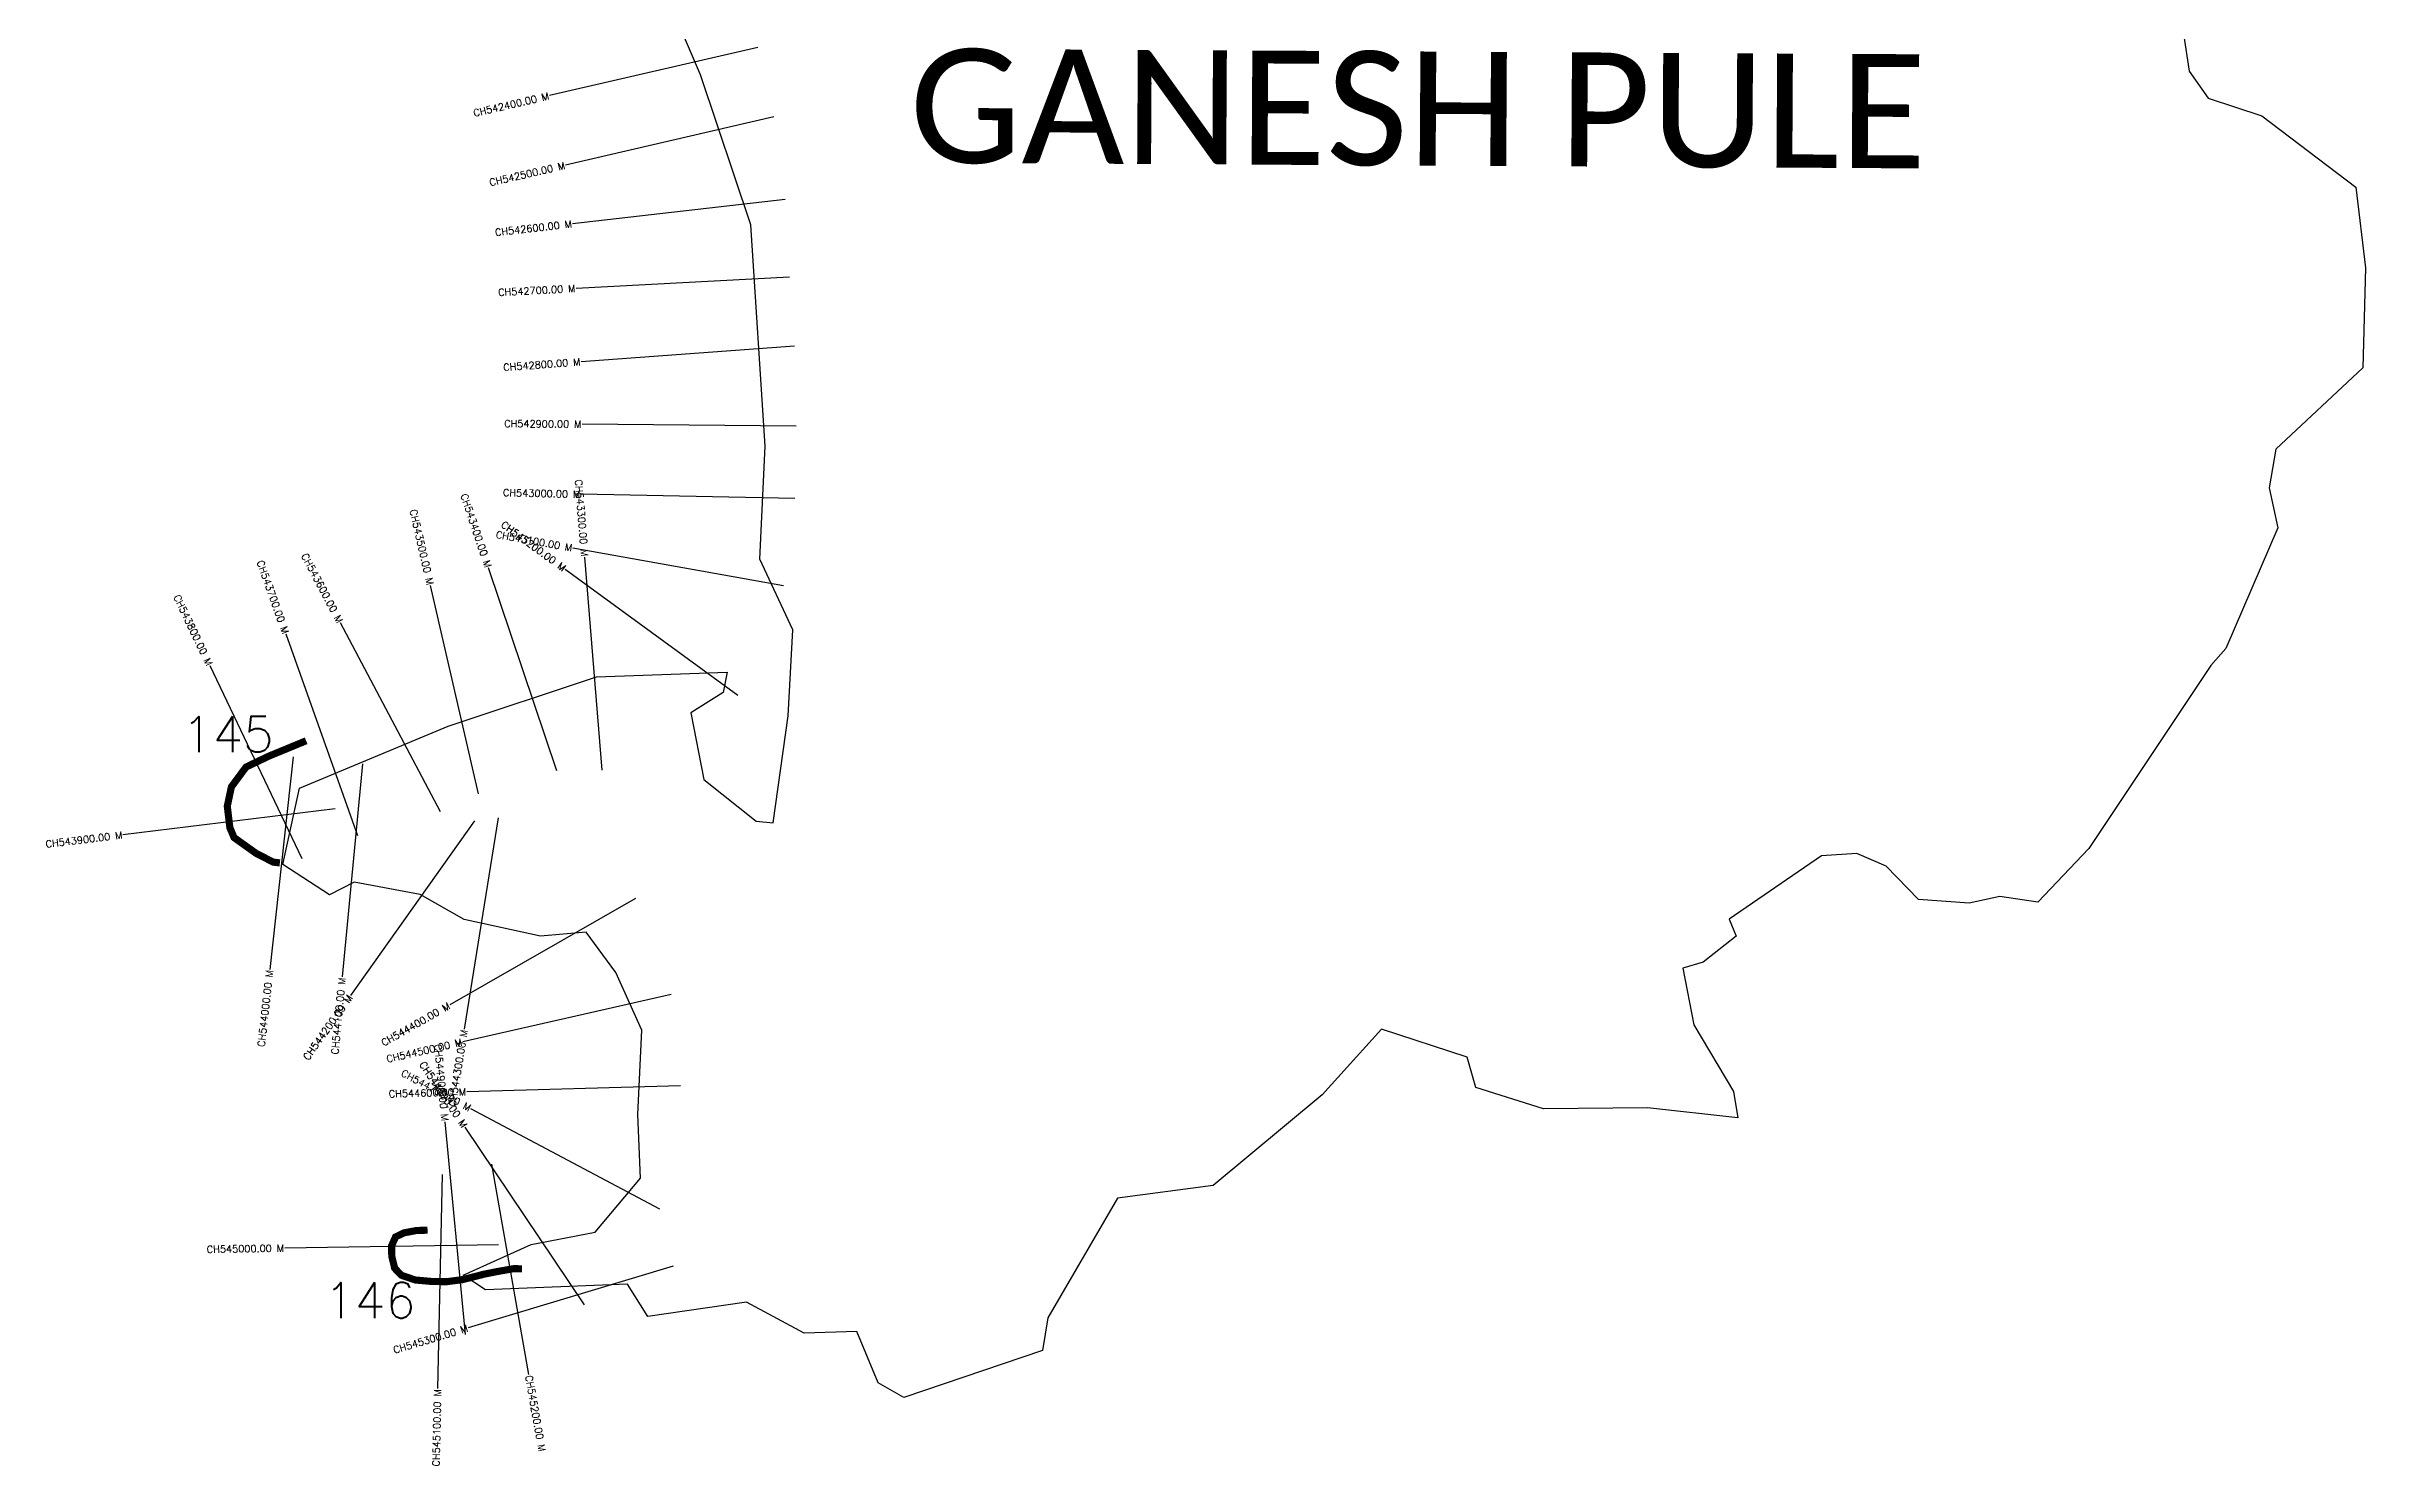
# Model space of a CAD drawing. Header units: metres. Extents: x 317204 to 320664, y 1863686 to 1867817.
# Drawn here: x 317411 to 320664, y 1863686 to 1865677 of the extents above; entities that cross this region are included whole.
import ezdxf
from ezdxf.enums import TextEntityAlignment as Align

# ---------------------------------------------------------------- set-up
doc = ezdxf.new("R2010")
doc.units = ezdxf.units.M
for name, color, linetype in [('CS', 134, 'Continuous'), ('CSMark', 6, 'Continuous'), ('UNPROTECTED', 10, 'Continuous'), ('village', 3, 'Continuous'), ('VILLAGE NAME', 250, 'Continuous')]:
    doc.layers.add(name, color=color, linetype=linetype)
doc.styles.get("Standard").update_dxf_attribs({"font": 'simplex.shx'})

msp = doc.modelspace()

# ---------------------------------------------------------------- linework, layer by layer
at = {"layer": 'CS'}
for p, q in [((318408.7, 1865675.6), (318116.5, 1865608)), ((318431.3, 1865578.2), (318139, 1865510.5)), ((318447, 1865462.2), (318148.9, 1865428.4)), ((318453.4, 1865353.3), (318153.8, 1865337.6)), ((318460.1, 1865256.6), (318160.9, 1865234.8)), ((318462.4, 1865144.5), (318162.4, 1865147.1)), ((318460.7, 1865042.7), (318160.7, 1865048.9)), ((318444.7, 1864920.6), (318149.4, 1864973.4)), ((318126.8, 1864661.1), (318031.2, 1864945.5)), ((318380.9, 1864766.4), (318138.7, 1864943.5)), ((318190.6, 1864661.7), (318166.1, 1864960.7)), ((318016.8, 1864628.5), (317949.7, 1864920.9)), ((317963.8, 1864603.2), (317823.6, 1864868.5)), ((317847.6, 1864569.9), (317747.1, 1864852.6)), ((317769.6, 1864537.6), (317640.4, 1864808.4)), ((317757.2, 1864680.7), (317724.1, 1864382.5)), ((317854.4, 1864670.6), (317825.8, 1864372)), ((317816.1, 1864607.6), (317518.3, 1864571.2)), ((318011.3, 1864590.7), (317837.6, 1864346)), ((318044.5, 1864594.9), (317997, 1864298.7)), ((318237.2, 1864481.8), (317976.8, 1864332.8)), ((318287.3, 1864347.2), (317994.8, 1864280.7)), ((318300.3, 1864218.9), (318000.5, 1864210.8)), ((318271.1, 1864045.9), (318006.3, 1864186.8)), ((317998.6, 1863870.2), (317970.2, 1864168.8)), ((318165.5, 1863911.8), (317998.5, 1864160.9)), ((317966.2, 1864094.5), (317959.7, 1863794.5)), ((318035, 1864109.4), (318087.3, 1863814)), ((318045.1, 1863996.2), (317745.2, 1863991.5)), ((318289.8, 1863966.3), (318002.6, 1863879.7))]:
    msp.add_line(p, q, dxfattribs=at)
at = {"layer": 'UNPROTECTED', "const_width": 10, "flags": 128}
for points in [[(317775.2, 1864703.1), (317723.3, 1864681.7), (317691, 1864666.3), (317670.4, 1864638.5), (317664.6, 1864611.3), (317668.2, 1864581.3), (317674.1, 1864567.3), (317704.9, 1864545.3), (317729.2, 1864532.8), (317738.4, 1864531.8)], [(317945.5, 1864016.6), (317930.2, 1864016.2), (317912.2, 1864012.8), (317900.6, 1864007.1), (317895.1, 1863994.8), (317895.3, 1863980.2), (317899.4, 1863963.2), (317908.8, 1863953.4), (317928.1, 1863946.8), (317950.9, 1863944.7), (317971.8, 1863944.3), (317994.8, 1863947.3), (318024.4, 1863954.8), (318042.4, 1863958.4), (318066.6, 1863962.7), (318078, 1863962.4)]]:
    msp.add_lwpolyline(points, dxfattribs=at)
at = {"layer": 'village', "color": 6}
msp.add_polyline3d([(320408.5, 1865694.5, 0), (320416.4, 1865642.5, 0), (320443.2, 1865604.6, 0), (320518.4, 1865579.6, 0), (320650.1, 1865479.7, 0), (320664, 1865366.7, 0), (320660, 1865226.4, 0), (320537.9, 1865112.1, 0), (320528.8, 1865057.8, 0), (320540.9, 1865001.8, 0), (320467.8, 1864832.5, 0), (320447, 1864808.5, 0), (320276, 1864551.9, 0), (320204.4, 1864476.8, 0), (320150.8, 1864484.6, 0), (320108.1, 1864475.2, 0), (320036.8, 1864480.3, 0), (319991.3, 1864527.1, 0), (319950.3, 1864544.8, 0), (319900.8, 1864541.7, 0), (319771.5, 1864453.1, 0), (319781.3, 1864429.2, 0), (319734.8, 1864392.6, 0), (319706.1, 1864384.2, 0), (319721.5, 1864304.6, 0), (319777.3, 1864211, 0), (319783.6, 1864174.4, 0), (319656.8, 1864188.2, 0), (319511, 1864186.8, 0), (319416, 1864216.7, 0), (319403.6, 1864259.5, 0), (319283.8, 1864298.6, 0), (319200.4, 1864206.4, 0), (319047.6, 1864079.4, 0), (318913.4, 1864061.3, 0), (318815.5, 1863893.6, 0), (318807.9, 1863848, 0), (318613.8, 1863782.1, 0), (318577.7, 1863802.3, 0), (318547.6, 1863874.4, 0), (318473.9, 1863872, 0), (318392.7, 1863915.7, 0), (318254.3, 1863895.5, 0), (318226.1, 1863940.9, 0), (318027, 1863932.8, 0), (317995.5, 1863953.4, 0), (318091, 1863996.6, 0), (318180.8, 1864013.9, 0), (318244.4, 1864089.5, 0), (318240.3, 1864179.1, 0), (318246.3, 1864297, 0), (318209.4, 1864378.2, 0), (318167.8, 1864434.6, 0), (318103.8, 1864429.1, 0), (317996.7, 1864452.4, 0), (317935.2, 1864487.3, 0), (317842.4, 1864504.9, 0), (317808, 1864487.1, 0), (317742.7, 1864529.6, 0), (317766, 1864636.5, 0), (317974.2, 1864723.8, 0), (318182.3, 1864792.7, 0), (318365.8, 1864799.4, 0), (318360, 1864770.6, 0), (318315, 1864742.1, 0), (318333.1, 1864648.6, 0), (318406.5, 1864590.4, 0), (318430.5, 1864587.8, 0), (318451.2, 1864737.9, 0), (318457.7, 1864858.7, 0), (318411.7, 1864957.7, 0), (318418.9, 1865116.4, 0), (318398.9, 1865426.6, 0), (318328.2, 1865637.4, 0), (318250.1, 1865819.8, 0)], dxfattribs=at)

# ---------------------------------------------------------------- texts
at = {"char_height": 50, "attachment_point": 1}
for s, insert in [('\\pxt1;145', (317601, 1864737.1)), ('\\pxt1;146', (317800.5, 1863943.1))]:
    msp.add_mtext_dynamic_manual_height_columns(s, width=70.183, gutter_width=1, heights=[0], dxfattribs=dict(at, insert=insert))
at = {"layer": 'CSMark'}
for s, rotation, p in [('CH542400.00 M', 13.0403, (318115.5, 1865607.7)), ('CH542500.00 M', 13.0403, (318138.1, 1865510.3)), ('CH542600.00 M', 6.468, (318147.9, 1865428.3)), ('CH542700.00 M', 2.9896, (318152.8, 1865337.6)), ('CH542800.00 M', 4.1602, (318159.9, 1865234.7)), ('CH542900.00 M', 359.5005, (318161.4, 1865147.1)), ('CH543300.00 M', 274.6841, (318166, 1864961.7)), ('CH543400.00 M', 288.5765, (318030.9, 1864946.4)), ('CH543000.00 M', 358.8203, (318159.7, 1865048.9)), ('CH543500.00 M', 282.9175, (317949.5, 1864921.9)), ('CH543200.00 M', 323.8285, (318137.9, 1864944.1)), ('CH543600.00 M', 297.8632, (317823.1, 1864869.3)), ('CH543100.00 M', 349.8562, (318148.4, 1864973.6)), ('CH543700.00 M', 289.5799, (317746.8, 1864853.5)), ('CH543800.00 M', 295.4999, (317640, 1864809.3)), ('CH543900.00 M', 6.9573, (317517.4, 1864571.1)), ('CH544000.00 M', 83.6641, (317724, 1864381.5)), ('CH544200.00 M', 54.6387, (317837.1, 1864345.2)), ('CH544100.00 M', 84.5264, (317825.7, 1864371)), ('CH544400.00 M', 29.7619, (317975.9, 1864332.3)), ('CH544500.00 M', 12.8129, (317993.8, 1864280.5)), ('CH544300.00 M', 80.893, (317996.9, 1864297.7)), ('CH544800.00 M', 303.8385, (317997.9, 1864161.8)), ('CH544900.00 M', 275.4251, (317970.1, 1864169.8)), ('CH544700.00 M', 331.9859, (318005.4, 1864187.2)), ('CH544600.00 M', 1.5492, (317999.5, 1864210.7)), ('CH545000.00 M', 0.8958, (317744.2, 1863991.5)), ('CH545300.00 M', 16.7901, (318001.6, 1863879.4)), ('CH545100.00 M', 88.7553, (317959.7, 1863793.5))]:
    msp.add_text(s, height=10, rotation=rotation, dxfattribs=at).set_placement(p, align=Align.MIDDLE_RIGHT)
msp.add_text('CH545200.00 M', height=10, rotation=280.045, dxfattribs=at).set_placement((318087.5, 1863813), align=Align.MIDDLE_LEFT)
at = {"layer": 'VILLAGE NAME', "insert": (318622.1, 1865674), "char_height": 160.021, "attachment_point": 1, "rotation": 359.6762}
msp.add_mtext_dynamic_manual_height_columns('{\\fCalibri|b0|i0|c0|p34;GANESH PULE}', width=2105.72, gutter_width=800.1, heights=[0], dxfattribs=at)

doc.saveas('drawing.dxf')
